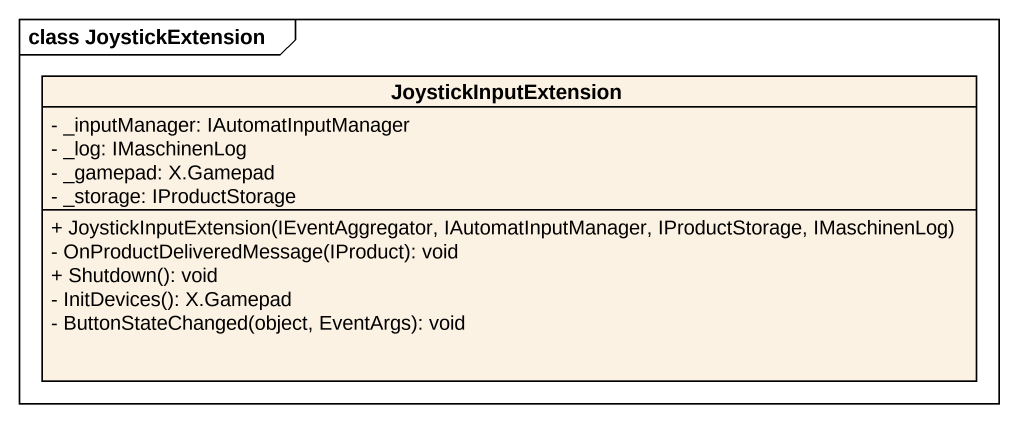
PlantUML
@startuml
mainframe class JoystickExtension
hide circle
hide empty members
skinparam classAttributeIconSize 0
class JoystickInputExtension {
  - _inputManager: IAutomatInputManager
  - _log: IMaschinenLog
  - _gamepad: X.Gamepad
  - _storage: IProductStorage
  + JoystickInputExtension(IEventAggregator, IAutomatInputManager, IProductStorage, IMaschinenLog)
  - OnProductDeliveredMessage(IProduct): void
  + Shutdown(): void
  - InitDevices(): X.Gamepad
  - ButtonStateChanged(object, EventArgs): void
}
@enduml
